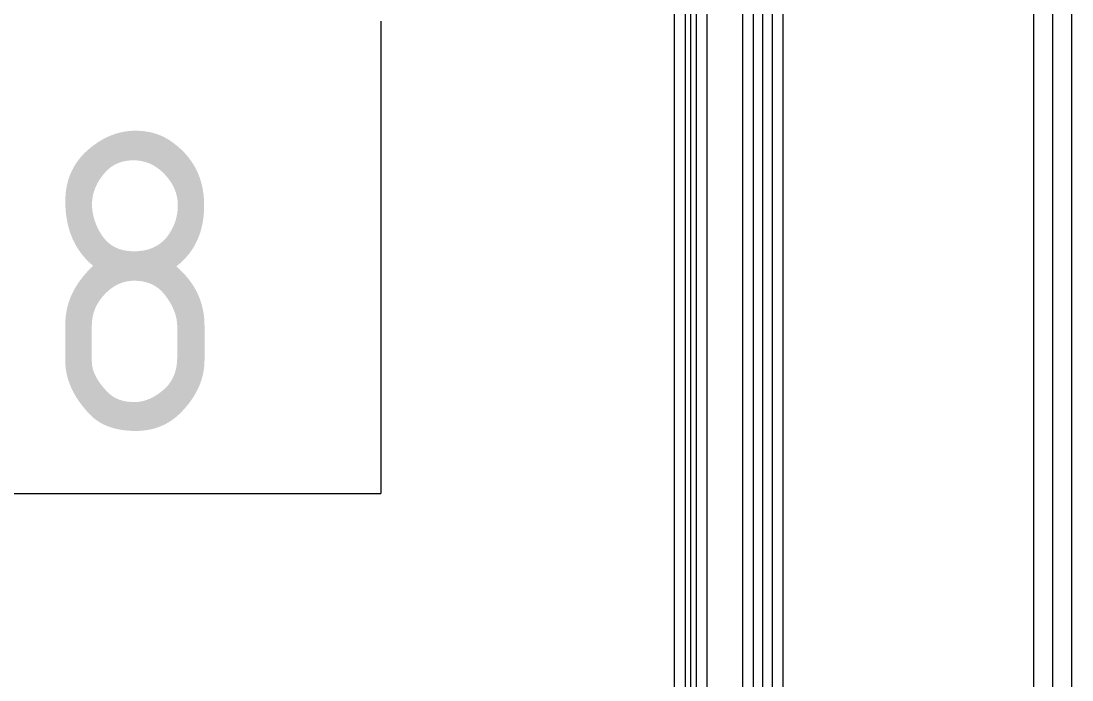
# Model space of a CAD drawing. Header units: millimetres. Extents: x -88595 to 880822, y -1054509 to -148035.
# Drawn here: x 425103 to 425979, y -244598 to -244049 of the extents above; entities that cross this region are included whole.
import ezdxf

# ---------------------------------------------------------------- set-up
doc = ezdxf.new("R2010")
doc.units = ezdxf.units.MM
for name, color, linetype, lineweight in [('Изоляция', 7, 'Continuous', 18), ('Марки', 7, 'Continuous', 20), ('Трубопровод', 7, 'Continuous', 18)]:
    doc.layers.add(name, color=color, linetype=linetype, lineweight=lineweight)
doc.styles.add('$5$GOST Common', font='GOST_Common.ttf', dxfattribs={"width": 0.9, "height": 250})

# ---------------------------------------------------------------- blocks, each defined once
blk = doc.blocks.new('$0$ADSK_M_Трубы - Диаметр_10-3265709-В_Координация_3 этаж ОВ3')
at = {"layer": 'Марки'}
blk.add_line((0, 0), (10, 0), dxfattribs=at)

msp = doc.modelspace()

# ---------------------------------------------------------------- linework, layer by layer
at = {"layer": 'Изоляция', "color": 134, "true_color": 0x00a6a6}
for p, q in [((425738.19, -245157.44), (425738.19, -243577.25)), ((425704.31, -243580.42), (425704.31, -245157.44))]:
    msp.add_line(p, q, dxfattribs=at)
at = {"layer": 'Изоляция', "color": 190, "true_color": 0x8000ff}
for p, q in [((425647.49, -243622.49), (425647.49, -245103.34)), ((425675.01, -245103.34), (425675.01, -243620.9))]:
    msp.add_line(p, q, dxfattribs=at)
at = {"layer": 'Марки'}
msp.add_line((425403.01, -244048.96), (425403.01, -244442.76), dxfattribs=at)
at = {"layer": 'Трубопровод', "color": 24, "linetype": 'Continuous', "true_color": 0xa52900}
for p, q in [((425946.92, -243488.37), (425946.92, -245025.87)), ((425978.92, -245025.87), (425978.92, -243488.37))]:
    msp.add_line(p, q, dxfattribs=at)
at = {"layer": 'Трубопровод', "color": 24, "true_color": 0xa52900}
msp.add_line((425962.92, -245025.87), (425962.92, -243488.37), dxfattribs=at)
msp.add_line((425962.92, -245025.87), (425962.92, -243488.37), dxfattribs=at)
at = {"layer": 'Трубопровод', "color": 134, "linetype": 'Continuous', "true_color": 0x00a6a6}
for p, q in [((425713.31, -243567.14), (425713.31, -245157.44)), ((425729.19, -245157.44), (425729.19, -243567.14))]:
    msp.add_line(p, q, dxfattribs=at)
at = {"layer": 'Трубопровод', "color": 134, "true_color": 0x00a6a6}
msp.add_line((425721.25, -245157.44), (425721.25, -243567.14), dxfattribs=at)
msp.add_line((425721.25, -245157.44), (425721.25, -243567.14), dxfattribs=at)
at = {"layer": 'Трубопровод', "color": 190, "linetype": 'Continuous', "true_color": 0x8000ff}
for p, q in [((425656.49, -243617.14), (425656.49, -245103.34)), ((425666.01, -245103.34), (425666.01, -243617.14))]:
    msp.add_line(p, q, dxfattribs=at)
at = {"layer": 'Трубопровод', "color": 190, "true_color": 0x8000ff}
msp.add_line((425661.25, -245103.34), (425661.25, -243617.14), dxfattribs=at)
msp.add_line((425661.25, -245103.34), (425661.25, -243617.14), dxfattribs=at)

# ---------------------------------------------------------------- block references
at = {"layer": 'Марки', "xscale": 99.99999999999993, "yscale": 99.99999999999993, "zscale": 99.99999999999993}
msp.add_blockref('$0$ADSK_M_Трубы - Диаметр_10-3265709-В_Координация_3 этаж ОВ3', (424403.01, -244442.76), dxfattribs=at)

# ---------------------------------------------------------------- texts
at = {"layer": 'Марки', "lineweight": 9, "insert": (424627.93, -244141.19), "char_height": 250, "width": 800.8858, "attachment_point": 1, "style": '$5$GOST Common'}
msp.add_mtext('15.88', dxfattribs=at)

doc.saveas('drawing.dxf')
